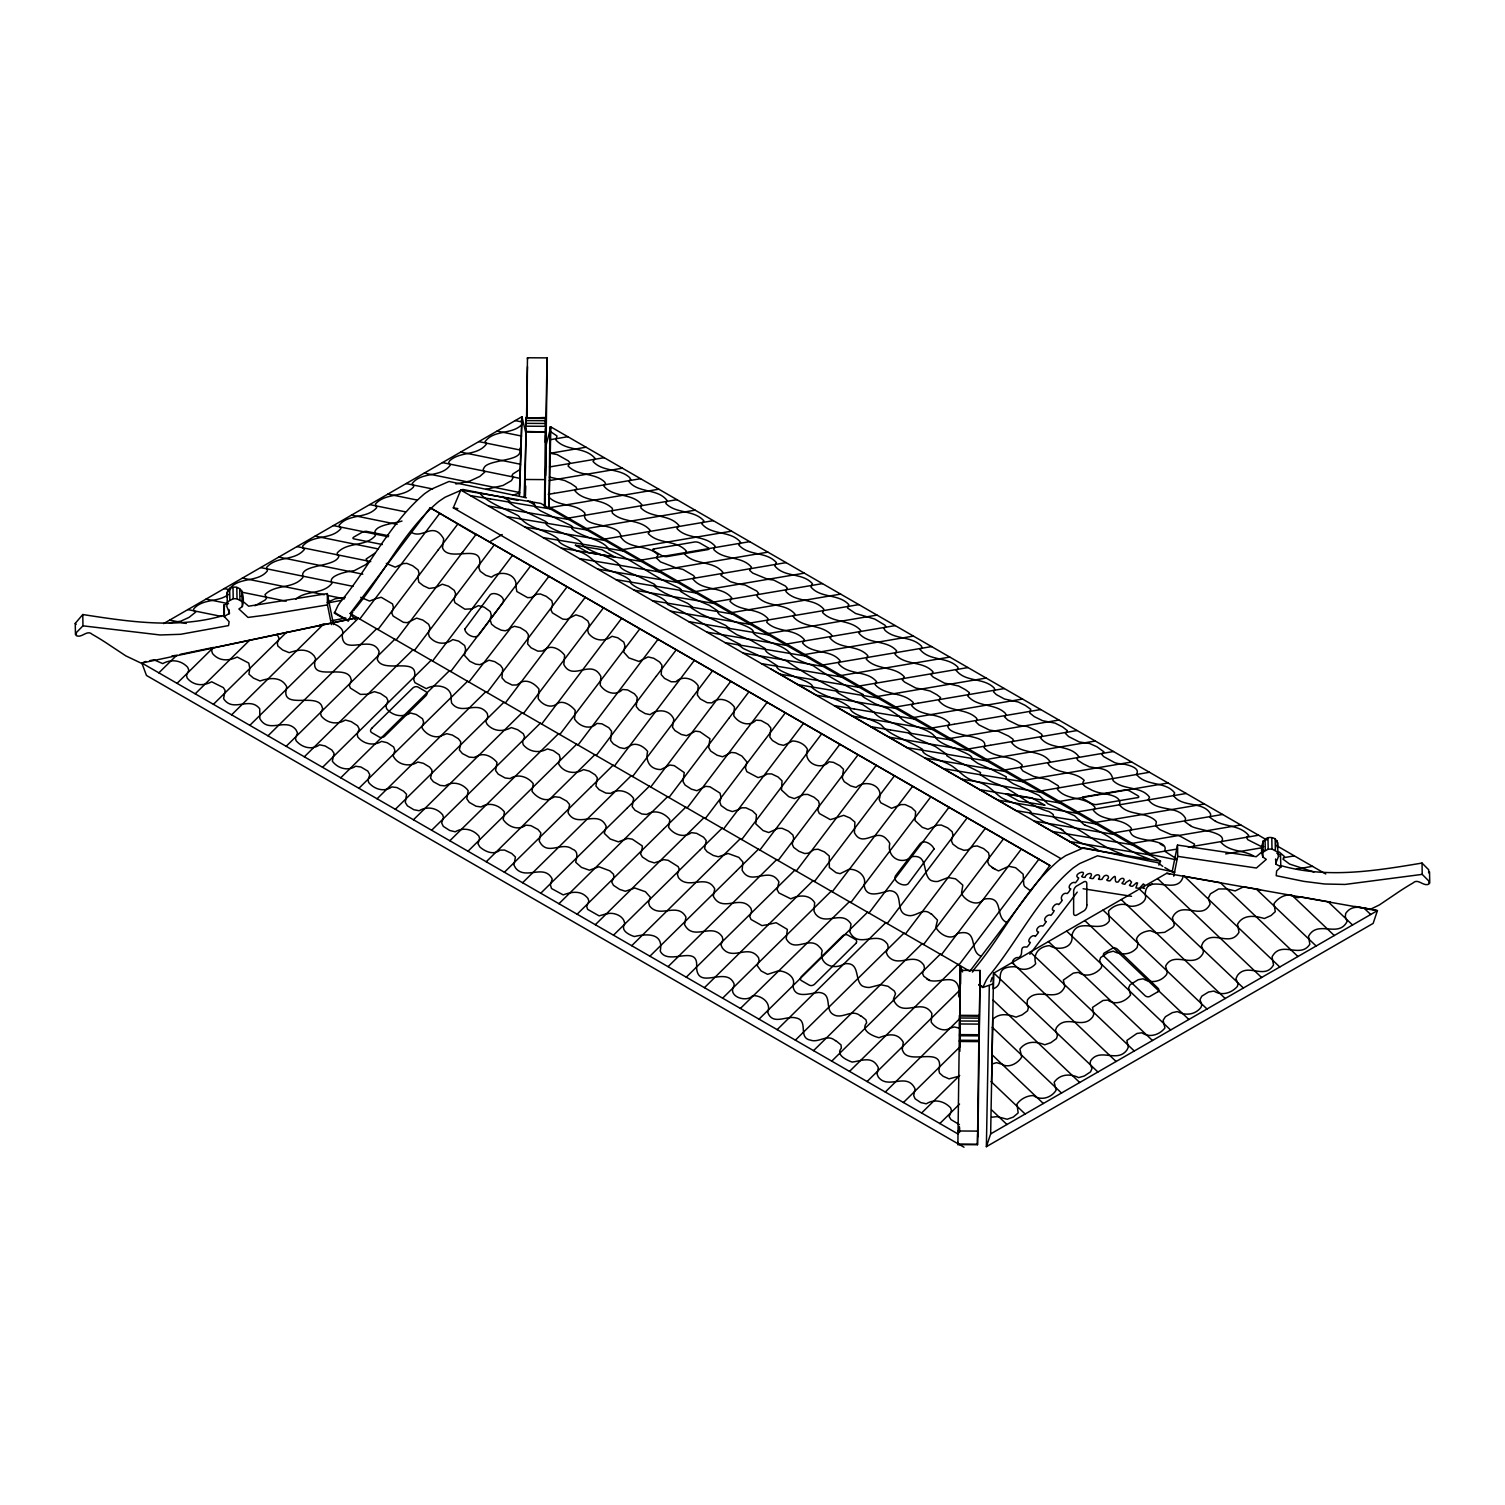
<?xml version="1.0" encoding="UTF-8"?>
<svg xmlns="http://www.w3.org/2000/svg" width="1505" height="1505" viewBox="0 0 1505 1505"><rect width="100%" height="100%" fill="white"/><g stroke="black" fill="none" stroke-linecap="round" stroke-linejoin="round"><path stroke-width="1.5" d="M545.393 428.774L544.453 506.846M524.888 496.8L525.941 428.361M525.96 436.262L525.96 442.47M980.094 970.462L977.968 1136.67L977.798 1135.24A254.213 2.182 -89.7 0 0 977.629 1134.337L977.46 1144.722L957.876 1144.609L959.588 1015.329L979.172 1015.442L979.247 1028.461L980.094 970.462L960.51 970.349L959.663 1028.329L959.607 1022.252M959.438 1126.624L959.419 1132.588L959.438 1127.753M977.46 1144.722L979.172 1015.442M962.617 971.929L960.303 965.721L960.021 1018.415L885.279 1092.028M959.851 1051.318L960.303 965.721M525.828 423.356L525.809 426.197L545.393 426.31L545.525 417.487L525.903 418.277L525.828 423.356L545.412 423.469M545.544 435.02L545.525 442.658L547.067 357.889L527.484 357.776L526.543 418.691M525.809 436.657L525.941 417.374M545.562 433.685L545.525 417.487M526.976 417.412L527.202 393.106A254.213 2.182 -89.7 0 1 527.371 371.679L527.502 366.656M959.588 1015.329L959.475 1020.992L979.059 1021.105M957.876 1144.609L957.914 1142.389M960.491 971.59L960.491 970.65M991.607 1082.095L992.736 1019.374C999.395 1012.752 1008.237 1014.314 1015.969 1017.135L1022.14 1014.859L1027.558 1010.796L1028.385 1007.673L1027.068 1004.606M1137.479 890.17L993.582 973.246L993.3 988.841A34.671 25.209 18.5 0 0 993.902 988.54C1006.676 983.01 991.701 967.32 1013.034 966.737A7.694 5.606 18.5 0 1 1016.609 967.207C1022.873 971.139 1031.094 969.333 1035.722 963.652C1032.863 954.603 1038.506 946.476 1049.493 945.648C1058.335 951.028 1074.024 948.338 1071.899 935.263C1077.335 915.736 1100.324 934.718 1109.392 920.815L1108.564 911.014C1113.042 905.765 1120.962 902.755 1127.64 905.163M1371.996 909.434L1377.432 910.619L1373.143 923.393L986.377 1146.678L989.312 986.001M986.377 1146.678L990.647 1133.923L993.582 973.246M544.848 506.376L546.24 444.652L550.849 426.912L549.908 426.837L549.062 506.94L1152.209 854.915L1176.44 859.825M549.062 506.94L550.849 426.912L1266.777 839.959M525.734 486.002L525.414 496.594M545.619 475.524L546.766 393.238A254.213 2.182 -89.7 0 1 546.955 371.791L547.067 357.889M519.375 494.882L521.915 416.716L521.069 449.845M524.154 496.462L526.016 438.99M544.659 507.298L545.13 492.474M519.451 495.22L521.05 450.24M1164.588 851.153L1176.891 859.016M525.809 431.86L545.431 432.01L525.809 431.446M721.102 797.688L720.011 793.116L709.946 786.776L705.657 786.344L696.871 790.708L691.416 789.166L685.038 785.027L683.025 781.528L684.248 772.592L674.221 765.631L669.8 765.029L660.827 769.563C649.426 769.45 645.363 760.382 647.62 751.409C643.613 746.198 635.166 741.419 629.259 746.386M549.871 431.201L557 435.961L555.834 439.893C566.35 451.745 584.598 446.214 594.927 458.254L593.083 461.565C603.072 472.269 619.044 467.905 629.56 477.48L630.727 479.399L628.789 481.318C638.195 493.584 657.572 488.034 667.072 500.507L665.85 503.498C676.46 514.202 693.523 509.405 703.851 520.805L701.97 524.022C712.072 535.592 729.511 530.324 739.952 541.499L740.554 542.835L738.842 545.017C748.756 556.286 766.196 551.169 776.373 562.55L774.755 565.842C784.387 577.958 802.466 572.22 812.418 583.714L811.045 587.195C821.203 598.614 838.567 593.516 848.782 604.577L847.522 608.001L855.574 613.476L874.668 619.025L884.865 625.121L885.899 626.569L883.962 628.45L885.072 630.388C895.513 640.077 911.353 635.731 921.436 646.115L921.982 647.62L920.101 649.558C929.676 661.41 947.303 656.331 957.782 667.091L958.252 668.615L956.202 670.402C965.796 682.574 983.423 677.25 994.053 687.879L994.861 689.516L993.545 691.867L996.366 694.614L1004.531 699.035L1018.133 701.97L1025.262 705.394L1030.737 709.269L1029.759 712.994L1034.33 716.643L1042.664 720.726L1055.024 723.096L1062.662 726.99L1067.346 730.64L1065.54 733.499L1068.606 736.547L1079.254 741.965L1089.62 743.508L1096.9 746.762L1103.899 751.823L1101.98 754.645L1103.598 756.545L1114.547 762.565A6.208 2.182 14.6 0 0 1119.72 763.675C1125.288 763.9 1141.373 767.4 1136.444 774.285C1145.775 786.701 1165.623 780.888 1174.671 792.928L1173.411 795.411C1181.877 807.997 1203.417 800.679 1210.66 814.13L1210.152 817.516L1214.29 820.545A17.176 6.039 14.6 0 0 1215.701 821.241M213.07 647.865L319.286 625.534A6.716 4.948 -20.4 0 0 320.716 625.252L357.212 617.69L141.846 663.028L146.474 675.463L964.009 1147.224M417.826 576.848L418.804 582.172L423.356 585.727L429.132 588.436L435.867 587.514M515.858 586.085L516.855 591.54L527.615 597.654L531.416 597.447L536.721 594.249L540.408 593.986L546.259 596.356L551.789 600.683L552.636 604.182L551.018 609.958L552.391 612.874L562.701 619.101L566.576 619.439L575.888 614.868L582.134 616.843L587.834 620.944L589.264 624.33L587.665 630.256L588.53 633.379C594.569 641.055 604.615 641.995 611.989 636.295L617.746 637.763L623.823 642.127L624.914 645.852L623.672 652.022L628.864 657.892L638.91 661.448L648.091 656.914L653.734 658.268L659.623 662.012L661.918 665.191L661.165 674.522L664.476 678.36L671.23 681.784L675.82 681.746C682.63 675.256 693.354 678.341 698.226 685.829L697.379 695.084L700.295 698.941L707.181 702.684L711.94 702.891C718.844 696.213 729.417 699.994 734.459 707.181L733.763 715.74C738.504 723.19 749.396 727.254 756.074 720.143L761.097 720.538L768.002 724.394L770.842 727.987L769.826 737.093L772.46 740.516L778.668 744.223L783.597 745.351L792.74 740.949C798.459 741.213 804.968 744.11 807.527 749.471C802.466 762.132 820.244 771.444 829.067 761.775L833.45 762.358L839.828 765.688L843.496 769.262L842.311 778.141L844.23 781.678L850.588 785.873L856.082 787.454C865.225 779.063 884.394 785.046 879.165 799.569L880.801 802.767L891.581 808.298L900.949 804.592L905.145 804.573L911.541 807.564L915.604 811.477L915.059 820.582L922.302 827.336L927.927 829.293L937.258 825.173L941.359 825.06L947.717 827.9L952.176 831.757L952.947 835.03L951.423 840.9L952.891 844.173L958.177 848.068L963.934 850.287L967.677 849.93L973.265 846.356L977.272 845.961L983.612 848.613L988.503 852.714L989.237 856.119L987.675 861.97L989.142 865.074L995.238 869.439M417.92 576.716L419.048 573.48L418.164 570.019L412.671 565.748L406.877 563.378L403.19 563.585L395.232 567.159L386.315 563.434M516.121 585.746C516.535 573.01 499.735 570.056 491.571 577.186L485.72 575.286L480.227 571.26L478.835 567.874C486.322 540.163 448.528 564.13 442.47 547.688L443.693 538.846C433.327 520.918 423.488 538.79 412.013 532.732M249.849 668.427L248.777 663.103L237.207 657.045C228.929 660.977 219.166 661.579 212.487 653.49L211.641 650.555L212.826 648.091M1172.263 871.282L1177.512 845.058L1256.186 856.721L1263.861 850.269M1173.749 876.192L1177.7 856.364L1177.512 845.058M490.122 619.477L491.288 615.263L490.254 611.538L484.215 607.173L478.421 605.65L472.119 608.735M1369.757 909.622L1379.37 904.938L1395.21 894.252A254.213 207.54 -1 0 1 1412.988 882.984C1418.011 877.885 1423.41 886.878 1428.828 884.131L1428.903 881.102L1422.225 874.367L1345.037 884.451L1324.607 883.999L1303.819 881.366L1276.202 875.703L1276.635 870.981L1280.962 866.748L1276.165 864.34L1275.563 858.979M528.293 638.158L528.349 634.564L526.073 631.404L520.241 627.679L514.541 626.287L511.004 627.698L468.902 682.028M1277.538 848.011L1277.933 842.969L1275.149 838.736C1262.601 832.961 1259.459 848.011 1262.883 857.003L1266.288 859.393L1256.393 868.028L1177.7 856.364M992.548 1029.909L992.604 1029.683A5.663 4.12 18.5 0 0 992.642 1028.423A6.359 4.628 18.5 0 0 992.265 1027.294L1061.495 1093.025M450.936 698.132L451.613 703.042C461.734 716.248 477.405 699.449 487.244 713.426L487.902 716.568L485.852 721.591L487.093 724.262C493.734 731.75 503.291 731.9 511.343 727.573L517.682 729.718L523.326 733.744L524.587 736.829L522.555 741.984L523.251 744.787C529.459 752.237 539.298 753.365 547.387 748.926L553.257 750.6L559.277 754.87L560.18 758.238L558.487 763.618C563.227 772.855 575.173 774.755 583.507 769.563L589.283 771.124L595.152 774.83L597.316 777.784L595.924 786.024L599.122 789.636L605.894 793.097L610.673 793.38C618.216 788.187 628.507 791.16 633.643 798.459L632.175 806.605L634.941 810.217L641.845 813.979L646.774 814.468C654.412 809.144 664.552 812.719 669.838 819.755L668.577 827.28C673.563 834.56 683.966 838.379 691.435 832.641L696.608 833.318L703.531 837.194L706.24 840.561L704.603 848.575L707.124 851.774L713.314 855.461L718.355 856.778L728.1 853.486L738.786 857.361L742.906 862.008L742.134 870.172C751.127 887.16 769.3 865.168 778.932 881.892L777.126 889.681L778.894 892.935L790.821 898.824C798.628 895.061 809.314 893.989 814.675 902.68L813.979 911.089L815.465 914.005C825.718 926.704 841.728 909.246 851.002 924.014L849.836 932.047C858.565 949.561 877.471 929.356 887.63 944.388L888.213 947.322L886.257 952.439L887.574 955.43C897.996 969.333 913.93 950.614 923.938 965.326L924.484 968.392L922.509 973.472L923.825 976.331L929.864 980.583M721.008 797.819L719.785 801.883L721.083 805.57L727.122 809.841L732.371 811.571L738.033 809.841M528.217 638.252L527.615 643.933L531.039 647.771L537.793 651.138L542.346 651.044L546.56 648.486M451.218 697.869C451.613 685.433 434.832 683.477 426.329 688.669L414.929 682.668L413.706 679.583C421.739 654.43 382.947 674.974 377.285 659.322L379.128 651.552C372.017 633.492 342.576 657.027 342.237 635.298C345.266 628.676 336.669 624.763 331.514 622.995M959.249 991.137C957.142 969.483 936.486 986.64 926.666 978.796M636.634 702.12L636.276 706.503L639.023 709.946L645.231 713.615L650.104 714.649C657.591 708.61 669.763 709.532 673.826 719.221L672.49 727.216L674.974 730.602L681.314 734.478L686.562 735.663L695.498 731.129L699.938 731.75L709.927 738.71L708.705 747.609L710.736 751.089L717.114 755.228L722.569 756.77L727.78 754.325M636.69 702.045L637.236 697.379L634.452 693.805L627.566 689.911L622.524 689.478C615.79 696.608 604.972 692.545 600.194 685.095L600.89 676.498C591.446 657.986 572.634 681.897 563.829 664.495L564.62 655.221C560.782 650.047 553.012 645.024 546.616 648.429M431.728 773.401L431.916 770.014L429.489 767.004L423.338 763.298L417.788 762.038C409.605 767.418 397.546 765.01 393.144 755.886L394.893 750.412L393.633 746.969L387.218 742.718L381.574 741.382C373.616 746.179 363.627 744.26 357.72 736.886L357.268 734.158L359.244 728.984L357.588 725.767L351.323 721.666L345.397 720.011C337.515 724.827 327.733 723.642 321.43 716.248L320.546 713.652L322.672 708.573L321.468 705.337C314.338 692.902 279.516 710.699 286.797 686.882C281.341 676.178 269.169 677.814 260.064 680.975L253.404 678.078L248.927 674.184L249.755 668.502M990.723 981.749L992.152 977.498M241.966 600.514L248.607 606.195L327.3 593.591L327.488 604.897L265.764 615.112L248.024 617.426L238.9 608.979L242.324 606.553C245.183 597.56 242.192 582.51 229.644 588.436L226.86 592.707L227.255 597.748M242.324 606.553L241.684 590.242M352.828 612.027A75.814 43.758 -60 0 0 351.719 613.758L348.295 621.132L334.449 613.137L337.873 605.763A75.814 43.758 -60 0 1 340.45 601.868C369.44 566.877 389.739 523.1 424.655 493.659A318.928 184.137 -60 0 1 431.239 489.219L449.036 481.468L526.411 497.835M993.356 983.743L982.859 987.487L986.283 980.112A75.814 43.758 -60 0 1 988.86 976.218C1017.85 941.227 1038.149 897.45 1073.065 868.028A318.928 184.137 -60 0 1 1079.649 863.569L1097.446 855.818L1174.822 872.185M395.307 809.295L460.474 745.069L460.718 741.739L458.385 738.748L452.347 735.061L446.722 733.688L440.815 735.983L377.078 798.779M959.136 991.438L958.553 995.859L960.115 998.737M227.725 590.317L226.841 606.534L229.569 613.212L224.245 616.504L229.117 621.734L228.553 625.591L180.6 634.301L160.17 634.978L82.963 625.835L76.304 632.646L76.36 635.674C81.816 638.383 87.139 629.316 92.219 634.339A254.213 207.54 -1 0 1 109.997 645.4L125.837 655.879L143.144 664.1M224.245 616.504L224.038 605.198L227.951 602.941M460.38 745.163L459.364 749.96L462.392 753.553L469.146 757.09L473.981 757.485L478.722 755.454M431.615 773.514L430.543 778.198L433.384 781.753L440.137 785.384L445.047 785.873C452.666 780.775 462.844 783.39 468.187 790.689L466.813 798.798L469.259 802.353L476.05 806.229L481.13 806.962C488.862 801.808 498.926 804.836 504.42 811.966L503.197 819.529C507.938 826.791 518.473 830.986 525.885 825.135L530.945 825.662L537.943 829.462L540.841 832.886L539.223 840.919C547.049 856.909 561.61 840.975 572.163 849.008C578.936 851.266 576.716 857.342 575.681 862.233L581.476 867.407L589.396 870.191L598.934 866.767L609.845 870.831L613.532 874.273L613.908 876.982L611.764 882.137L613.476 885.335L619.703 889.436L625.365 891.261L634.809 888.006L645.457 891.75L650.442 897.375L648.58 902.605L649.596 905.935C659.491 919.066 677.532 901.457 685.979 917.128L684.512 924.484C693.241 941.923 712.053 921.812 722.231 936.768L722.908 939.703L720.951 944.858L722.25 947.83C732.653 961.789 748.606 943.089 758.595 957.782L759.122 960.83L757.184 965.608L761.135 970.951L767.588 974.337L777.671 971.082A2.352 1.731 -20.4 0 1 778.254 970.913C785.648 970.706 796.465 977.102 792.966 985.625C794.301 999.395 809.972 993.187 818.758 992.453C832.905 993.319 824.495 1008.802 832.716 1014.144C841.446 1020.183 850.983 1008.99 859.487 1015.141A17.176 12.642 -20.4 0 1 860.559 1016.026M75.457 634.677L75.25 623.371L82.775 614.529C129.618 621.81 177.966 629.146 224.396 615.225M1060.799 858.584L453.306 507.843L460.812 490.066L540.841 503.423L1160.524 861.199L1158.869 865.149M1263.128 840.674L1262.883 857.003M641.901 850.363L642.353 845.998L632.345 839.207L627.83 838.417L618.329 841.841L610.259 839.038L604.295 833.375L606.214 826.377C598.294 808.505 576.829 829.406 568.043 812.625L569.624 804.592L566.839 801.206L559.879 797.368L554.781 796.747L549.814 799.099M1275.638 863.513L1278.366 856.797L1277.068 840.599M641.77 850.513L640.547 853.824L642.372 857.022L648.674 861.123L654.28 862.892L659.905 861.067M377.962 629.523L438.106 550.059M1164.607 851.096C1169.968 837.928 1134.319 842.894 1130.688 832.773L1129.691 831.005L1131.704 829.18L1130.782 827.524C1120.303 816.876 1102.638 822.238 1093.27 810.16L1095.188 808.279L1094.549 806.718C1084.258 795.938 1066.8 800.98 1057.375 789.278L1058.899 787.284L1058.184 785.742L1048.176 779.665L1033.465 776.373L1022.949 771.011L1020.597 767.832L1022.29 765.198C1011.755 753.986 994.184 759.367 984.025 747.552C990.779 734.12 950.953 737.902 947.849 726.614L949.523 723.322C939.308 711.809 921.399 717.471 911.597 705.544L913.61 703.569L913.065 702.327C902.586 691.792 886.05 695.78 875.59 685.189L874.913 683.816L876.644 681.746C866.993 670.12 849.403 675.519 839.132 664.382L838.417 662.934L840.204 660.846C830.741 648.918 812.606 654.694 802.616 643.049L804.423 639.757C794.471 628.036 777.163 632.89 766.76 622.28L768.039 618.706C757.843 607.192 740.535 612.234 730 601.323L731.825 597.974C721.76 585.614 702.741 591.578 693.053 579.124L694.764 577.337L693.636 575.644L682.988 569.454L676.535 567.874M1148.052 885.899L1152.322 883.83M354.841 609.092C383.681 574.364 403.791 530.832 438.519 501.654A318.928 184.137 -60 0 1 445.085 497.214L462.882 489.464L517.889 500.356M462.769 551.959L461.602 553.483M439.799 513.299L359.789 619.025M350.176 613.494L430.204 507.731L1049.907 865.507L969.86 971.271L350.176 613.494L355.18 619.571M437.993 550.228L457.99 523.796M396.135 640.001L476.144 534.313L1049.907 865.507M414.383 650.536L494.336 544.791M432.556 661.034L512.547 555.307M450.729 671.531L530.738 565.805M548.93 576.321L508.746 629.372M487.131 692.545L567.103 586.8M505.285 703.023L585.276 597.297M523.458 713.52L603.505 607.813M541.668 724.037L621.678 618.31M559.822 734.515L639.87 628.808M578.052 745.031L658.042 639.305M596.225 755.529L656.18 676.272M656.406 676.065L676.253 649.821M614.397 766.026L674.372 686.788M674.56 686.543L694.407 660.3M632.57 776.524L692.526 697.304M692.733 697.022L712.58 670.797M650.743 787.002L710.699 707.802M710.981 707.5L730.79 681.314M668.935 797.518L728.872 718.299M729.135 717.979L748.944 691.792M687.145 808.016L747.044 728.872M747.364 728.495L767.174 702.308M705.337 818.513L765.217 739.388M765.537 738.974L785.347 712.806M723.529 829.029L783.371 749.923M783.748 749.452L803.538 723.303M741.72 839.527L801.563 760.477M801.92 759.931L821.711 733.8M759.893 850.024L819.717 770.955M820.112 770.409L839.884 744.298M778.085 860.521L858.076 754.795M796.258 871.019L876.267 765.311M814.45 881.516L894.459 775.809M832.227 891.788L912.651 786.306M850.852 902.53L930.861 796.803M869.006 913.008L948.997 807.301M887.216 923.524L967.207 817.798M905.389 934.022L985.38 828.296M923.562 944.519L1003.572 838.793M941.359 954.791L1021.349 849.065M958.93 964.931L1038.92 859.205M1029.853 954.264L1077.26 892.108M475.843 534.67L430.204 507.731M522.141 418.898L521.012 421.25L522.781 423.469C513.186 435.415 493.941 428.906 484.892 441.906L486.567 443.9C477.537 456.147 460.154 451.03 449.619 460.831L448.603 462.788L450.39 464.97C441.191 478.082 421.607 471.159 412.182 483.557L413.95 485.776L413.254 487.3C402.682 497.91 385.713 492.587 375.441 503.987L376.702 507.674C366.844 519.206 348.953 513.243 339.095 525.226L339.791 526.863M1143.179 887.931L1144.778 885.109L1143.349 883.924L1139.68 887.95A24.343 14.053 -60 0 1 1138.457 888.232L1135.88 887.931L1137.573 882.946A7.318 4.214 -60 0 0 1136.256 882.889L1132.607 886.238A20.637 11.927 -60 0 1 1131.779 886.313L1130.255 885.899A27.786 16.047 -60 0 1 1129.427 885.185L1130.424 884.112A5.418 3.123 -60 0 0 1131.497 882.081L1129.691 880.162L1126.022 882.438A5.7 3.292 -60 0 0 1125.194 883.811L1125.063 884.112A15.84 9.143 -60 0 1 1124.254 884.188L1122.354 883.623A8.428 4.872 -60 0 1 1121.959 883.172C1127.508 878.374 1120.868 875.816 1118.441 881.836A23.139 13.357 -60 0 1 1117.218 882.118C1112.628 882.758 1119.212 869.89 1110.032 880.82A21.766 12.567 -60 0 1 1109.166 880.895L1107.774 880.688A28.031 16.179 -60 0 1 1106.702 879.992C1111.574 876.512 1105.347 872.768 1102.996 877.622A5.343 3.085 -60 0 0 1102.206 879.089L1102.112 879.315A27.429 15.84 -60 0 1 1100.776 879.503L1099.685 879.466A17.364 10.027 -60 0 1 1098.462 879.165C1102.337 874.273 1095.584 872.674 1093.345 878.431A23.798 13.733 -60 0 1 1092.103 878.619L1089.752 878.036A6.603 3.819 -60 0 0 1090.617 876.926C1094.154 871.47 1085.594 873.201 1085.105 877.283A20.694 11.946 -60 0 1 1084.07 877.377L1082.753 877.17A28.52 16.461 -60 0 1 1081.7 876.474C1088.773 867.708 1071.297 874.687 1078.709 877.979A27.767 16.028 -60 0 1 1077.712 879.879L1076.432 881.61A20.524 11.852 -60 0 1 1075.398 882.777C1072.482 880.688 1067.026 886.633 1069.923 888.834A6.754 3.894 -60 0 0 1070.808 888.928L1068.55 892.202A23.459 13.545 -60 0 1 1067.308 893.5C1062.699 891.788 1059.633 898.636 1062.248 900.272A17.006 9.82 -60 0 1 1060.874 902.21L1059.746 903.527A27.598 15.934 -60 0 1 1058.73 904.599C1055.72 901.42 1049.173 910.638 1054.196 910.6A27.391 15.821 -60 0 1 1053.35 912.237L1051.976 914.156A21.221 12.247 -60 0 1 1050.979 915.285C1048.138 913.479 1042.626 918.915 1045.354 921.399A6.678 3.857 -60 0 0 1046.332 921.53L1043.793 925.086A23.854 13.771 -60 0 1 1042.815 926.083C1039.146 924.183 1033.897 931.313 1038.563 932.065A9.199 5.305 -60 0 1 1038.093 932.987L1036.004 935.677A16.724 9.651 -60 0 1 1035.158 936.486A5.211 3.01 -60 0 0 1034.311 935.771C1031.113 934.737 1026.203 942.186 1030.342 942.412A30.439 17.571 -60 0 1 1029.401 944.162L1028.122 945.855A21.503 12.416 -60 0 1 1026.956 947.078C1018.546 945.591 1023.776 953.624 1019.863 956.597A22.688 13.094 -60 0 1 1018.791 957.744C1015.687 956.127 1009.949 961.94 1013.712 963.858M1428.64 872.825L1428.697 869.796L1422.037 863.061C1375.269 870.868 1326.996 878.864 1280.398 865.469M1079.292 820.244L1074.57 815.748L1047.8 803.708L1038.977 795.374L1013.185 783.71L1005.848 778.875L1006.318 776.825L990.629 769.036M640.904 505.812L640.923 507.994C651.609 518.51 668.69 513.713 678.83 525.301L676.968 528.575C687.334 539.787 704.716 534.651 715.025 546.052L713.784 549.588C724.037 560.443 741.363 555.514 751.428 567.103L749.697 570.414L752.763 573.104L767.889 579.331M521.182 446.534L519.507 449.337C524.549 461.696 487.639 458.987 483.952 467.961L483.049 469.861L484.836 472.024L479.813 476.427L469.917 481.036L455.902 484.008M899.557 716.531C906.255 726.445 929.657 727.686 935.47 737.488C939.045 742.83 949.599 746.649 957.048 749.02C960.021 751.202 974.883 755.717 971.308 758.802L977.836 763.374L990.553 769.036M1280.115 856.552L1280.529 854.859L1276.842 853.222M227.932 601.624L233.2 598.689L237.019 598.764L241.872 601.548M241.101 596.243L242.117 595.246M396.793 665.699L413.028 649.709M158.853 672.848L176.932 655.051M177.044 683.345L213.465 647.47M195.199 693.824L249.924 639.907M213.409 704.321L286.477 632.345M231.62 714.819L323.914 623.86L319.116 625.553M249.811 725.335L358.51 618.16M267.984 735.813L376.72 628.676M286.213 746.254L394.912 639.173M304.33 756.789L397.245 665.266M322.559 767.305L431.277 660.149M340.732 777.784L449.468 670.666M358.905 788.281L467.66 681.163M485.852 691.642L440.815 735.983M460.474 745.069L504.025 702.139M413.461 819.755L522.197 712.618M431.634 830.252L540.408 723.134M449.826 840.749L558.581 733.631M467.999 851.228L576.772 744.128M486.228 861.763L594.945 754.607M504.401 872.242L590.675 787.247M590.901 787.077L613.175 765.123M522.592 882.739L631.329 775.602M540.765 893.218L627.002 808.26M627.228 808.016L649.502 786.08M558.938 903.715L645.175 818.739M645.476 818.494L667.693 796.596M577.111 914.212L663.366 829.236M663.63 828.973L685.866 807.056M595.322 924.71L681.52 839.79M681.859 839.47L704.077 817.572M613.494 935.188L699.675 850.287M700.032 849.949L722.25 828.07M631.705 945.704L717.847 860.822M718.261 860.427L740.441 838.567M649.897 956.202L736.02 871.357M736.434 870.906L758.614 849.046M668.126 966.605L754.174 881.836M754.607 881.384L776.787 859.524M686.261 977.178L794.979 870.022M704.434 987.675L813.17 880.538M722.626 998.172L831.362 891.035M740.404 1008.425L849.554 901.533M759.009 1019.167L867.764 912.03M777.163 1029.646L885.918 922.509M795.374 1040.143L904.129 933.006M813.547 1050.64L922.302 943.503M831.738 1061.138L940.475 954.001M849.516 1071.391L958.271 964.253M867.087 1081.531L960.171 989.82M903.452 1102.507L959.87 1046.916L959.964 1028.254L954.339 1026.974L950.163 1028.122M921.606 1113.004L959.701 1075.473M939.835 1123.52L959.55 1104.087M1279.194 851.962L1284.48 856.552L1282.994 859.167L1289.635 864.077L1313.94 872.053M722.438 573.424L722.701 572.032C712.655 560.424 695.366 565.278 685.02 554.536L686.299 550.999C676.027 539.561 658.682 544.641 648.241 533.56L650.104 530.249C640.039 518.604 623.014 523.326 612.272 512.998L612.422 508.445C601.868 497.892 584.504 502.444 574.835 490.668L576.716 488.73L576.058 487.037L570.922 483.557L564.582 480.471L549.363 477.085M1263.316 851.981L1268.188 849.159L1271.988 849.027L1277.275 851.905M1079.236 820.263L1083.845 824.495A17.176 2.954 22.9 0 0 1085.237 825.229M435.904 587.439L442.301 584.222L448.49 586.179L454.247 590.336L455.658 593.741L454.059 599.667L454.962 602.734L464.876 609.205L472.043 608.829M483.124 663.235L488.975 660.187L494.712 661.636L500.507 665.379L502.708 668.54L501.974 677.89L505.435 681.727L512.189 685.057L516.723 684.944L520.918 682.367M727.856 754.231L731.355 752.425L735.663 752.895L741.909 756.056L746.894 761.982L745.464 767.983L746.8 771.651L758.068 777.615L763.731 775.903M295.657 599.31C306.117 589.809 322.766 595.002 332.059 583.225C327.131 576.321 344.513 572.201 349.292 571.43M1243.619 886.802L1235.153 890.922L1226.951 888.985M836.611 817.704L843.665 815.334L850.024 817.986L854.896 822.069L854.426 832.66C862.798 848.914 876.531 826.847 886.934 839.564A20.524 16.367 -39.5 0 1 889.794 843.553C886.614 856.778 901.006 865.939 911.823 856.702C928.623 853.881 921.982 873.765 930.391 880.068A15.295 12.209 -39.5 0 0 937.897 881.441L948.112 877.547L955.393 878.807A19.697 15.727 -39.5 0 1 957.011 880.03L962.824 885.147L961.657 892.333A5.362 4.289 -39.5 0 0 961.751 893.97C965.664 901.213 977.686 907.176 983.649 899.2C1004.117 895.155 995.125 915.228 1005.095 921.549A23.779 18.982 -39.5 0 0 1006.807 922.452M629.165 746.518L624.425 748.587L619.552 747.552L613.325 743.884L610.597 740.441L611.594 731.317L608.848 727.724L601.944 723.83L596.883 723.397C590.205 730.527 579.256 726.445 574.534 719.014L575.211 710.416C571.279 705.638 563.717 699.938 557.264 703.399M786.099 562.625L722.344 573.443L720.933 575.361L730.489 581.664L739.124 584.203L804.31 573.142M899.651 716.531L888.496 708.911L874.969 703.663L864.34 697.643L862.196 695.968L863.362 694.595C843.929 685.095 828.747 676.667 813.264 665.718C805.608 662.934 793.718 659.341 790.181 653.49M483.067 663.31L479.7 664.683L475.599 664.119L469.786 661.241L464.443 655.39L465.628 649.219L464.65 645.513L458.668 641.13L452.798 639.55C445.386 645.193 435.415 644.309 429.32 636.653L428.417 633.567L429.997 627.66L428.605 624.255L422.886 620.098L416.659 618.122L407.328 622.675L403.453 622.336L393.144 616.072L391.789 613.137L393.407 607.38L392.523 603.919L381.198 597.278L375.046 598.877M557.226 703.475C551.206 709.25 541.781 704.641 538.169 698.452L538.997 689.158C535.178 683.947 527.446 679 521.012 682.254M968.467 694.652L967.659 695.818C977.46 707.689 994.673 702.891 1005.284 713.22L1006.017 714.762L1004.475 716.813L1007.823 720.067L1018.339 725.241L1027.369 726.539L1037.378 731.185L1041.611 734.177L1042.288 735.757L1040.369 737.676C1049.888 750.299 1069.472 743.846 1078.84 756.658L1076.846 758.52L1077.825 760.288L1083.054 763.75L1089.357 766.816L1096.355 768.002M374.914 599.028L369.534 601.059L360.692 597.353M508.709 629.447L505.285 630.802L501.184 630.181L495.371 627.265L491.514 624.142L490.066 619.571M763.788 775.809L767.456 773.89L771.651 773.927L778.047 776.956L782.036 780.85L781.49 789.993L788.752 796.672L794.339 798.609L803.708 794.508L807.79 794.414L814.055 797.217L818.532 801.074L819.36 804.328L817.855 810.236L819.322 813.49L830.29 819.604L836.517 817.817M640.98 505.793L641.883 504.871C632.457 492.474 613.118 498.117 603.618 485.72L605.518 483.782L604.69 481.995C594.249 472.194 578.221 476.558 568.1 466.023L569.812 462.618L568.25 460.831L557.076 454.548L550.266 453.287M873.954 712.26L862.854 704.641L849.366 699.392L838.736 693.391L836.554 691.698L837.683 690.306C818.269 680.636 802.485 672.246 786.927 661.147C780.06 658.4 764.803 654.393 764.916 648.373L750.92 640.302L736.829 634.696L727.592 628.808L729.154 628.187L725.579 625.384L700.973 613.889L691.303 607.964L692.131 606.684L687.71 603.373L664.552 592.951L655.296 587.402L654.374 586.367L655.691 585.596L654.017 584.034L636.69 575.625M228.177 594.625C217.905 602.583 203.194 598.313 193.9 608.66L193.468 610.202L195.782 612.027L189.028 617.407L180.656 621.226L169.388 622.863M968.543 694.633L969.389 692.657L965.552 689.76L958.685 686.035L950.219 684.154M153.905 659.811L162.728 663.592C171.043 659.002 180.901 659.999 187.655 667.242L188.859 670.214L186.526 675.143L187.147 678.04C193.637 685.979 203.476 686.167 211.659 681.784L223.361 687.616L225.129 690.494L223.587 698.659C232.918 713.144 249.604 695.799 259.725 708.78L259.819 718.6C268.755 734.289 285.48 717.133 295.864 729.643L297.557 732.991L295.469 738.127L296.052 740.648C301.978 747.74 311.892 750.28 319.568 744.806L325.08 745.934L331.853 750.017L334.072 753.347L332.342 761.191C337.722 768.415 347.937 771.463 355.669 766.233L360.918 767.004L367.803 771.087L369.797 774.661L367.991 780.267L368.763 782.638C374.538 789.448 384.339 792.326 391.883 786.908L396.981 787.585L403.547 791.16L406.557 794.283L405.297 802.391L407.385 805.815L413.856 809.728L419.161 810.744C426.969 806.003 436.864 807.639 442.733 814.92L443.448 817.478L441.661 822.953L443.298 826.358L449.713 830.478L455.225 831.795C463.164 827.073 472.946 829.067 478.966 836.197L479.606 838.736L477.969 843.741L479.85 846.976C485.325 851.736 493.659 855.404 499.999 850.137L504.589 850.062L511.681 853.467L515.425 857.003L513.957 865.093L515.688 868.178C525.866 880.5 544.02 863.287 552.222 878.958L550.397 884.827L551.507 888.533L563.227 894.892C571.618 891.788 581.175 889.963 587.928 898.391L588.888 901.213L586.668 906.292L587.627 909.34L599.122 915.887L607.004 913.629M606.195 914.081C613.156 911.447 624.688 915.962 624.631 924.051C620.248 930.673 629.297 934.887 634.357 936.543C647.282 933.439 663.912 933.006 660.225 951.047C668.013 966.812 698.866 942.977 696.57 967.169C697.455 990.61 725.071 966.473 733.462 982.577A6.208 4.571 -20.4 0 1 733.612 986.584C727.95 996.46 746.085 1002.838 752.538 995.84A2.333 1.712 -20.4 0 1 753.328 995.652C761.963 995.501 771.576 1003.177 767.738 1012.301C772.648 1025.864 786.607 1015.311 795.9 1017.926C809.201 1020.371 797.443 1037.829 810.443 1040.124C818.551 1043.153 826.715 1034.104 834.334 1039.917A17.176 12.642 -20.4 0 1 835.426 1040.783M1283.445 857.718L1294.356 855.875M738.127 809.709L741.777 807.809L746.01 807.828L752.425 810.856L756.413 814.751L755.83 823.912L763.148 830.61L768.716 832.528L778.066 828.39L782.149 828.314L788.451 831.155L792.909 835.012L793.718 838.247L792.213 844.173L793.699 847.428L798.986 851.322L804.667 853.523L808.373 853.184L814.036 849.61L818.062 849.234L824.458 851.924L829.274 856.025L829.33 867.538L836.178 872.75L840.147 873.671L848.481 869.57A2.352 1.881 -39.5 0 1 849.027 869.344C857.116 868.611 867.049 876.042 864.171 884.827C865.525 899.294 880.764 892.71 889.417 890.659C905.295 891.656 893.838 912.181 907.158 915.209C915.228 918.012 922.396 907.308 930.071 913.272A17.176 13.696 -39.5 0 1 931.181 914.175M375.027 553.125L366.148 558.995L367.973 562.249L365.828 564.601L354.277 570.658L349.329 571.43M163.594 623.597L521.934 416.716L526.167 434.399M489.501 541.913L502.219 534.557M1138.514 889.568L1166.695 873.295L1169.78 873.765M990.647 1133.923L1377.432 910.619L1166.695 873.295M367.954 694.125L374.406 691.66L380.445 693.485L386.522 697.586L388.027 700.747L386.014 705.92L386.578 708.667C392.598 716.023 402.531 717.735 410.526 713.013L416.245 714.499L422.529 718.75L423.639 722.155L421.927 727.611C425.144 733.763 433.854 738.692 440.72 736.077M327.168 602.433L335.258 598.764L345.228 597.41M659.999 860.992L663.686 859.637L668.088 860.296L678.134 866.579L679.225 869.081L677.382 874.292L678.454 877.603C688.368 890.527 706.315 873.201 714.725 888.797L713.314 896.152C722.061 913.554 740.817 893.519 750.976 908.399L751.672 911.334L749.735 916.489L751.014 919.461L761.982 925.613L768.604 924.465M768.698 924.352L776.147 922.716L787.36 929.413L786.212 938.781C794.395 953.775 809.427 935.282 819.454 947.021A20.524 15.106 -20.4 0 1 822.182 950.727C818.306 963.84 833.544 970.763 844.173 963.821C860.559 961.469 854.182 979.529 861.932 985.756A15.295 11.269 -20.4 0 0 869.627 987.449L880.481 984.684L887.95 986.264A19.697 14.504 -20.4 0 1 889.549 987.468L894.29 990.948L895.531 993.657L893.556 998.774A5.324 3.913 -20.4 0 0 893.537 999.922C902.323 1019.186 921.925 996.818 931.877 1013.467L931.2 1022.083C934.944 1027.915 943.522 1032.317 950.031 1028.254M946.645 754.25L935.339 746.499L916.15 738.278L909.227 733.575L910.694 732.954C900.987 722.852 881.78 722.306 873.897 712.241M520.373 469.24L512.904 473.943L512.02 475.505L513.431 477.047M512.584 495.39L519.526 492.963M254.891 605.763L264.918 600.175L266.517 598.294L265.012 594.607C275.528 583.752 293.193 589.509 303.013 577.337C298.329 563.829 335.577 567.667 338.945 556.192L337.365 554.818M401.986 521.031C394.291 523.721 372.657 524.831 374.896 534.331L375.422 535.573C365.414 547.274 347.674 541.367 337.289 552.843L337.327 554.799M367.86 694.2L360.447 694.388L350.345 688.048L349.329 685.415L351.418 680.373L350.402 677.175C343.497 664.363 308.337 682.442 315.617 658.663L314.131 655.86C307.095 647.714 297.633 649.897 289.167 652.662L282.639 649.991L277.842 646.021L277.296 642.917L279.102 638.365L277.052 634.282M619.759 565.316C610.503 555.307 593.591 554.329 582.811 545.356L582.792 544.603C577.186 535.028 555.552 533.203 546.108 524.304L547.256 522.818L545.374 521.313L515.03 506.639L509.047 502.482L509.687 501.071L502.275 496.481M478.816 755.378C485.475 752.876 492.85 757.372 497.007 762.433L495.615 770.56L498.23 774.134L505.078 777.953L510.082 778.574C517.776 773.382 527.822 776.655 533.259 783.691L531.999 791.254C535.836 796.465 543.06 801.187 549.739 799.193M485.739 489.407L503.027 485.457L511.418 480.659L513.487 477.047M946.551 754.231L946.814 755.773L952.101 759.047L964.931 764.766M980.169 774.473L980.545 772.554L964.987 764.766M991.927 1064.054L996.517 1062.662L1002.104 1064.28M959.118 1076.169L949.072 1078.878L943.146 1076.282L939.515 1073.027L938.894 1070.224C944.971 1045.486 911.221 1064.618 903.564 1052.409L902.248 1049.737L903.263 1042.194C897.356 1031.96 887.329 1034.462 879.014 1037.716C873.069 1036.211 860.07 1030.699 866.654 1022.798L865.939 1019.788L860.822 1015.743M790.275 653.49C782.393 643.519 763.336 642.729 753.271 633.097C756.714 625.553 715.571 618.894 717.772 610.955L709.288 605.311L690.249 597.259L680.975 591.691L680.034 590.637L681.351 589.885L679.714 588.342L662.351 579.914M991.701 1117.218L997.119 1116.616L1007.165 1119.25L1013.26 1117.105L1018.17 1112.91L1016.985 1104.087C1020.597 1098.989 1027.05 1095.546 1033.314 1095.565C1040.82 1100.964 1051.318 1097.954 1056.134 1090.184L1054.177 1082.264C1060.122 1073.817 1070.394 1073.573 1078.69 1077.618L1084.39 1075.962L1090.542 1071.842L1091.99 1068.569L1089.996 1063.377L1090.674 1060.78C1100.042 1047.123 1117.256 1063.659 1127.057 1049.794L1128.28 1047.273L1126.888 1040.444L1136.933 1033.465L1141.9 1032.787C1149.444 1038.13 1159.396 1034.913 1164.945 1027.99L1163.12 1020.296L1165.416 1016.722L1172.301 1012.658L1177.418 1011.567C1185.319 1015.875 1194.932 1014.991 1200.971 1007.447L1201.78 1005.039L1200.012 999.621L1201.799 996.159L1208.534 992.021L1213.971 991.061C1221.721 996.216 1231.542 993.093 1237.392 986.415L1238.032 983.894L1235.944 978.683L1237.524 975.334C1247.89 962.09 1264.539 980.413 1273.512 964.968L1272.064 956.898C1281.037 939.741 1300.151 959.287 1309.82 944.256L1308.541 936.317C1317.552 919.273 1338.472 938.574 1347.088 921.474L1345.282 916.564L1345.715 913.403C1352.638 903.376 1362.815 908.474 1371.695 909.396M171.721 656.124L175.502 655.333M180.036 654.393L213.202 647.507M145.966 661.448L141.846 663.028L957.989 1133.98M149.635 660.695L153.153 659.961M327.751 602.959L341.56 600.307M332.022 620.643L345.774 617.991M1301.411 896.999L1297.705 897.638L1288.431 894.704M549.777 439.78L567.837 436.713M586.028 447.211L550.021 453.325M549.457 466.964L604.201 457.689M549.325 480.584L622.393 468.187M554.31 493.32L548.253 494.336L549.175 493.377A6.716 2.37 14.6 0 0 549.212 492.831L549.175 492.737M554.085 493.377L640.603 478.703M550.002 507.618L658.814 489.2M568.213 518.115L676.987 499.679M586.404 528.612L695.103 510.176M604.615 539.091L713.332 520.655M622.769 549.588L731.562 531.171M640.98 560.105L749.735 541.65M659.152 570.602L767.907 552.147M677.344 581.081L722.344 573.443M695.517 591.578L739.124 584.203M713.69 602.056L822.464 583.62M731.919 612.573L840.637 594.118M750.092 623.051L858.847 604.615M877.001 615.093L768.284 633.549M786.457 644.027L895.249 625.61M804.686 654.543L913.422 636.088M822.84 665.022L931.614 646.586M841.013 675.519L949.787 657.083M859.223 686.017L967.96 667.562M877.377 696.495L899.614 692.714M899.896 692.676L986.151 678.059M895.607 707.011L917.824 703.23M918.144 703.174L1004.343 688.556M913.78 717.49L935.997 713.727M936.336 713.652L1022.535 699.035M931.971 727.987L954.151 724.225M954.565 724.15L1040.726 709.551M950.144 738.466L972.324 734.703M972.813 734.647L1058.937 720.048M968.317 748.963L990.478 745.201M990.967 745.125L1077.016 730.546M986.509 759.442L1095.301 741.024M1004.719 769.958L1113.474 751.522M1022.911 780.455L1131.666 762M1149.444 772.272L1041.103 790.934M1059.294 801.45L1168.068 783.014M1077.448 811.929L1186.222 793.474M1095.659 822.426L1204.433 803.99M1113.832 832.905L1222.606 814.468M1132.023 843.402L1240.778 824.966M1149.801 853.674L1177.512 848.971M1188.31 847.146L1258.575 835.219M1225.672 853.918L1262.695 847.635M1296.463 869.062L1312.51 866.334M549.118 497.365C559.202 507.185 575.456 502.726 584.918 513.149C580.121 528.782 619.251 521.802 620.85 536.344M619.703 565.316C619.326 569.135 631.611 573.461 636.615 575.625L677.777 582.473M335.991 613.344L334.449 613.137M525.903 418.277L545.487 418.39M525.866 420.591L545.45 420.704M524.906 479.493L544.49 479.606M959.55 1015.931L979.191 1016.026M959.513 1018.02L979.097 1018.133M959.456 1023.964L979.04 1024.096M959.475 1034.612L979.059 1034.744M959.475 1035.76L979.059 1035.873M959.419 1040.256L979.003 1040.369M959.419 1040.971L979.003 1041.084M959.419 1041.479L979.003 1041.611M957.933 1130.989L977.516 1131.102M957.857 1144.12L977.441 1144.233M921.493 689.008L929.996 690.983L936.881 694.727L940.606 697.586L938.894 700.747C948.733 712.542 965.89 707.802 976.5 718.13L977.215 719.672L975.692 721.704L979.078 724.959L989.575 730.113L998.624 731.43L1008.595 736.077L1012.827 739.068L1013.523 740.648L1011.605 742.548C1021.124 755.153 1040.67 748.738 1050.057 761.53L1048.063 763.392L1049.041 765.161C1058.824 774.661 1074.589 770.823 1084.164 780.324C1079.574 785.271 1088.002 787.736 1091.482 789.975A20.524 7.224 14.6 0 0 1096.938 792.1C1103.955 794.264 1122.598 794.753 1119.457 804.893C1127.358 814.901 1142.032 812.06 1152.172 818.193A15.295 5.38 14.6 0 1 1156.367 821.918L1155.652 825.831L1159.621 829.424A19.697 6.942 14.6 0 0 1161.578 830.421L1171.059 834.579L1177.098 835.068A5.324 1.881 14.6 0 1 1178.566 835.369L1194.556 844.117L1192.863 847.973M508.483 509.443L568.608 519.451M921.342 689.045L915.868 688.086L904.543 682.047L902.342 679.921L904.26 676.761C894.008 665.699 876.493 670.402 866.334 659.246L867.821 655.691C857.624 644.215 839.677 649.859 829.932 637.894L831.964 635.938L831.343 634.659C820.865 624.18 804.31 628.206 793.906 617.52L793.286 616.166L794.979 614.096C785.215 602.546 767.701 607.813 757.429 596.714L756.77 595.303L758.539 593.196L756.789 591.032L745.088 584.994L739.218 584.185M950.125 684.154L944.538 683.176L933.194 677.081L931.106 674.993L933.006 671.813C922.734 660.563 905.145 665.812 895.099 654.318L896.585 650.762C886.389 639.305 868.385 645.005 858.734 632.965L860.747 631.028L860.089 629.73C849.573 619.27 832.98 623.333 822.595 612.573L823.762 609.149C813.904 597.673 796.408 602.941 786.137 591.766L785.554 590.374L787.322 588.248L785.422 586.028L773.721 580.065L768.002 579.312M676.253 567.931L660.507 561.911L656.5 558.035L657.986 554.912C647.94 544.152 628.337 549.889 620.417 536.401M1096.449 767.983C1107.831 768.98 1112.157 773.344 1113.06 780.568C1123.181 790.652 1140.959 785.648 1149.538 797.198L1148.277 799.663C1156.724 812.267 1178.265 804.949 1185.526 818.4L1185.018 821.768L1189.157 824.815A17.176 6.039 14.6 0 0 1190.568 825.493M490.329 498.945L550.435 508.953M1083.092 888.74L1131.515 896.303M507.072 516.648L586.781 529.948M521.294 519.018L520.147 518.83M470.425 495.615L490.423 498.945M488.617 506.113L508.615 509.461M453.306 507.843L457.877 508.615M524.982 527.107L605.01 540.464M543.173 537.624L623.183 550.962M561.365 548.121L641.375 561.459M579.557 558.637L659.547 571.956M597.73 569.116L636.615 575.625M615.902 579.613L695.931 592.97M634.132 590.129L714.104 603.449M652.305 600.627L732.295 613.965M670.496 611.124L750.468 624.443M688.669 621.621L768.679 634.96M706.88 632.138L786.852 645.457M725.034 642.616L805.043 655.954M743.207 653.114L823.216 666.452M761.417 663.63L841.389 676.949M779.571 674.108L859.581 687.446M797.801 684.625L877.791 697.963M815.973 695.122L835.783 698.433M836.084 698.471L895.964 708.46M834.165 705.619L853.937 708.911M854.294 708.987L914.156 718.957M852.338 716.117L872.11 719.409M872.543 719.484L932.366 729.474M870.511 726.614L890.283 729.906M890.697 729.981L950.52 739.952M888.702 737.111L968.731 750.468M906.913 747.628L986.904 760.947M925.086 758.125L1005.095 771.463M1022.873 781.716L943.278 768.622M961.469 779.12L1041.479 792.477M979.642 789.617L1059.633 802.955M997.834 800.114L1077.843 813.452M1096.016 823.95L1016.007 810.612L925.312 758.163M1114.208 834.447L1034.198 821.109L1080.496 847.842L1160.524 861.199M1051.976 831.381L1131.986 844.719M1069.547 841.521L1149.557 854.859M1219.558 882.551L1183.024 876.117M1364.32 908.079L1370.923 909.246M1260.494 889.775L1243.017 886.69M1300.866 896.905L1330.382 902.097M1354.933 906.443L1363.85 908.004L1370.716 914.494M388.76 535.761L366.524 531.359A3.518 1.298 -13.6 0 0 362.254 532.187L353.863 537.04A3.518 1.298 -13.6 0 0 353.92 538.884L382.326 544.528M515.218 420.591L522.047 421.983M497.045 431.07L521.558 436.055M478.816 441.605L521.05 450.202M460.643 452.083L520.561 464.274M442.451 462.599L520.053 478.383M424.278 473.097L519.564 492.492M406.124 483.575L432.631 488.975M387.895 494.091L417.337 500.093M369.722 504.589L405.071 511.775M351.53 515.086L397.094 524.361M333.358 525.584L388.271 536.758M315.147 536.1L378.413 548.968M296.974 546.597L370.776 561.61M278.801 557.076L362.799 574.176M260.628 567.573L353.035 586.367M242.418 578.089L324.252 594.738M328.146 595.529L344.495 598.858M224.207 588.606L229.926 589.753M242.832 592.387L286.213 601.21M206.016 599.103L228.553 603.693M187.843 609.581L221.649 616.467M169.67 620.098L186.281 623.465M1156.423 933.062L1164.663 932.329L1172.734 927.343L1174.314 925.142L1172.433 917.73L1173.881 915.059C1184.096 901.401 1201.855 920.609 1210.133 904.035L1208.365 898.034L1210.396 893.857L1218.636 888.966L1226.914 888.947M662.294 579.895C644.347 569.868 629.598 558.844 608.49 549.664L608.453 548.874C602.828 539.279 581.212 537.492 571.768 528.575L572.897 527.089L571.035 525.584L540.671 510.91L534.708 506.752L535.329 505.341L527.954 500.789M576.641 550.811C572.013 548.61 557.471 543.662 558.505 539.787L558.016 538.828C546.202 529.29 527.465 528.857 518.51 515.858C504.833 508.502 488.41 503.31 480.02 493.49M576.885 550.849C592.481 554.988 595.227 566.219 610.353 570.846C616.486 572.577 631.743 578.56 630.557 582.36L630.727 583.206C640.133 592.142 661.73 593.873 667.468 603.524L667.449 604.276C695.348 617.05 712.975 631.348 740.347 644.497L739.011 645.25L743.282 648.505L768.058 659.83L776.768 665.473C774.774 669.875 789.673 674.202 794.207 676.554C798.685 678.567 815.296 683.834 812.23 687.729C823.16 697.116 838.473 698.075 849.573 707.256C850.833 716.192 873.596 718.6 881.573 725.316C889.944 735.738 908.343 740.253 922.32 749.208L922.603 750.017C921.079 755.002 942.299 760.759 948.131 763.882C959.306 769.281 963.162 778.819 977.065 781.735C988.898 784.857 993.338 791.856 1000.825 797.236C1006.695 801.206 1013.712 802.428 1019.995 805.42C1021.5 807.357 1034.612 811.195 1030.285 813.434L1042.946 821.279L1063.207 830.196M1261.435 846.581L1247.795 839.696L1246.422 837.363L1248.83 835.538C1240.195 825.192 1226.142 826.922 1215.419 821.26M1030.662 890.922L1024.623 886.445A10.14 8.108 -39.5 0 1 1023.645 882.287L1023.137 874.179L1015.63 867.727L1008.764 866.278L998.511 870.925L992.04 867.633M959.438 1124.63L950.991 1119.607L949.128 1116.616L951.499 1110.596L950.614 1107.868C944.256 1100.983 934.342 1098.575 926.29 1103.823L920.759 1102.563L915.115 1098.782L913.704 1095.584L915.04 1088.811C906.932 1071.579 888.439 1090.147 878.337 1077.072L877.076 1074.156L878.356 1067.741C872.505 1055.193 861.293 1060.987 852.093 1062.078C847.033 1060.16 835.35 1055.118 841.333 1048.12L841.032 1044.922L835.67 1040.519M1143.198 888.157L1143.762 888.345A12.623 7.299 -60 0 0 1144.477 888.42M1156.386 933.025L1150.234 930.636C1145.004 931.181 1138.194 933.57 1136.482 939.082L1137.987 943.334M1127.903 905.446C1134.224 908.568 1148.202 902.53 1145.267 894.704M1190.267 825.53C1195.327 830.29 1229.435 831.644 1221.213 842.574C1229.811 852.093 1243.393 849.911 1253.609 855.969M1002.198 1064.374C1008.896 1068.512 1018.133 1063.076 1021.707 1057.093L1021.237 1054.704M1084.955 825.173C1111.574 834.466 1121.187 848.952 1147.6 858.358A23.798 4.101 22.9 0 1 1149.237 859.317M1160.167 843.985L1163.29 845.81M1060.066 828.371C1068.136 834.673 1075.473 842.254 1087.87 845.208A10.14 1.75 22.9 0 1 1092.649 847.183L1099.722 851.059M1276.146 845.377L1325.755 873.991M530.212 501.184L534.162 503.46M1164.776 867.538L1172.696 872.11M460.812 490.066L1080.496 847.842M334.355 612.422L348.219 620.417M978.814 984.496L982.765 986.791M978.908 985.211L982.859 987.487M771.068 669.029L816.312 695.178M834.485 705.676L907.12 747.665M302.9 547.801L304.499 549.306C294.773 561.459 276.6 555.627 266.592 567.441L267.457 570.771C258.352 582.529 240.142 576.791 230.359 587.834L230.472 589.32M339.829 526.9L340.939 528.631C330.761 540.295 313.115 534.275 302.75 545.958L302.862 547.764M931.388 913.836L937.502 920.119L935.997 926.309A5.23 4.176 -39.5 0 0 936.072 927.626C939.534 934.567 951.555 941.283 957.387 933.533C978.683 927.945 969.145 949.373 979.454 955.43A23.798 18.982 -39.5 0 0 981.166 956.333M1328.031 901.683L1352.544 924.992M1334.295 935.527L1292.061 895.343C1285.176 893.65 1277.726 898.222 1273.983 903.677L1275.281 911.654L1271.085 915.51L1264.351 918.52C1255.208 915.811 1243.431 913.93 1237.543 924.221L1238.991 932.291C1229.961 947.604 1213.387 929.356 1203.041 942.544L1201.46 945.911L1203.53 951.104L1202.909 953.624C1193.446 969.577 1173.825 950.163 1165.585 966.135L1167.278 972.117L1166.601 974.525C1160.75 982.031 1150.911 983.668 1143.123 978.796L1138.156 979.736L1130.029 984.797L1128.637 987.807L1130.575 994.974C1125.288 1001.841 1115.205 1005.641 1107.755 1000.073L1103.015 1000.486L1092.517 1007.409L1093.778 1014.276L1092.781 1016.778C1082.791 1030.379 1066.368 1013.674 1056.454 1027.633L1055.494 1030.285L1057.451 1035.421L1056.454 1038.601L1050.791 1042.702L1044.771 1044.79C1036.287 1041.253 1026.241 1040.632 1019.882 1049.098L1021.161 1054.648M1256.242 889.022L1316.141 946.005M1220.329 882.683L1297.95 956.522M1184.454 876.361L1279.777 967M1157.571 878.563L1261.604 977.498M1139.398 889.06L1243.393 988.014M1121.206 899.557L1225.22 998.511M1103.015 910.055L1207.029 1009.008M1084.804 920.571L1188.856 1019.487M1066.631 931.068L1170.627 1030.022M1048.458 941.566L1152.454 1040.501M1030.267 952.063L1134.281 1050.998M1012.056 962.579L1116.108 1061.495M993.883 973.077L1097.916 1071.993M993.093 1000.129L1079.706 1082.509M992.096 1054.76L1043.341 1103.504M991.08 1081.587L1025.15 1114.001M991.588 1109.9L1006.958 1124.517M1262.676 845.697L1263.692 846.675M224.678 606.308L224.038 605.198M75.25 623.371L76.172 624.368M980.112 774.586L989.312 780.455A20.524 3.537 22.9 0 0 994.617 783.033C1015.423 790.031 1026.73 805.382 1049.004 811.59A15.295 2.634 22.9 0 1 1053.387 814.769L1053.293 816.82L1057.469 819.886A19.697 3.405 22.9 0 0 1059.388 820.921C1085.82 830.158 1095.696 844.757 1121.959 854.069A23.779 4.101 22.9 0 1 1123.595 855.028M1145.211 894.591C1145.907 871.056 1177.945 897.488 1183.231 876.155M1162.801 866.391L1158.022 862.76L1083.6 847.823L1065.803 855.574A318.928 184.137 -60 0 0 1059.219 860.032C1024.303 889.455 1004.004 933.232 975.014 968.223A75.814 43.758 -60 0 0 972.437 972.117M1026.993 1004.531L1027.445 999.96C1037.246 986.076 1057.131 1003.854 1064.75 986.734L1063.358 980.056L1073.366 973.095L1078.333 972.38C1085.895 977.742 1095.715 974.563 1101.359 967.696L1101.773 965.307L1099.647 960.547L1100.663 957.556L1107.887 952.665L1113.286 951.16C1121.225 955.336 1130.744 955.167 1137.103 947.548L1138.025 943.372M327.3 593.591L333.508 624.575M327.488 604.897L331.457 624.65M527.484 357.776L527.521 359.074M1429.543 871.809L1429.75 883.096M1422.037 863.061L1422.225 874.367M1280.529 854.859L1280.83 867.35M1276.071 859.825L1276.165 864.34M1275.149 838.736L1275.356 850.043M1271.8 837.721L1271.988 849.027M1267.981 837.852L1268.188 849.159M1265.065 838.962L1265.272 850.269M239.728 588.53L239.935 599.837M236.812 587.458L237.019 598.764M233.012 587.383L233.2 598.689M229.644 588.436L229.851 599.743M228.967 609.525L229.042 614.04M224.264 604.615L224.377 617.106M82.775 614.529L82.963 625.835M960.51 970.349L960.529 984.082M353.731 610.673A75.814 43.758 -60 0 1 354.296 609.864M1086.836 904.919L1086.836 905.728A4.327 2.502 -60 0 1 1083.769 910.958L1076.715 915.021A4.327 2.502 -60 0 1 1073.629 913.441L1073.648 890.847A4.327 2.502 -60 0 1 1076.395 886.182L1083.995 881.78A4.327 2.502 -60 0 1 1086.798 883.172L1086.836 904.919M934.097 848.914L908.079 883.868C903.809 887.442 892.446 881.497 895.381 875.985L920.176 843.571C924.145 839.075 932.235 844.437 934.097 848.914M464.744 629.222C465.478 634.245 474.47 639.456 478.515 635.298L502.915 602.677C506.32 597.09 494.581 591.07 490.31 594.644L464.744 629.222M575.418 545.243L588.229 552.58L614.887 557L601.793 549.645L575.418 545.243M1044.771 805.137L1018.735 801.055L1005.641 793.699L1031.922 797.913L1044.771 805.137M372.017 728.081L371.321 728.796A3.857 2.841 -20.4 0 0 371.773 732.672L379.599 737.205A3.857 2.841 -20.4 0 0 384.791 736.133L425.971 695.686A3.857 2.841 -20.4 0 0 425.877 691.623L418.089 687.108A3.857 2.841 -20.4 0 0 412.972 687.86L372.017 728.081M855.856 943.428L814.337 984.439A3.857 2.841 -20.4 0 1 809.257 985.117L801.413 980.602A3.857 2.841 -20.4 0 1 801.413 976.557L842.443 936.016A3.857 2.841 -20.4 0 1 847.672 935.019L855.48 939.515A3.857 2.841 -20.4 0 1 855.856 943.428M1158.098 991.663L1149.688 996.498A3.518 2.559 18.5 0 1 1144.948 995.576L1104.331 956.578A3.518 2.559 18.5 0 1 1104.407 952.928L1112.421 948.338A3.518 2.559 18.5 0 1 1117.124 948.978L1158.173 988.409A3.518 2.559 18.5 0 1 1158.098 991.663M1138.043 797.537L1096.392 804.554A3.857 1.355 14.6 0 1 1091.276 803.369L1083.468 798.873A3.857 1.355 14.6 0 1 1083.393 796.898L1124.574 789.975A3.857 1.355 14.6 0 1 1129.766 791.028L1137.611 795.562A3.857 1.355 14.6 0 1 1138.043 797.537M654.355 548.855L653.471 549.024A3.857 1.355 14.6 0 0 653.847 550.999L661.654 555.495A3.857 1.355 14.6 0 0 666.884 556.605L707.914 549.588A3.857 1.355 14.6 0 0 707.914 547.651L700.07 543.136A3.857 1.355 14.6 0 0 694.99 541.932L654.355 548.855"/></g></svg>
